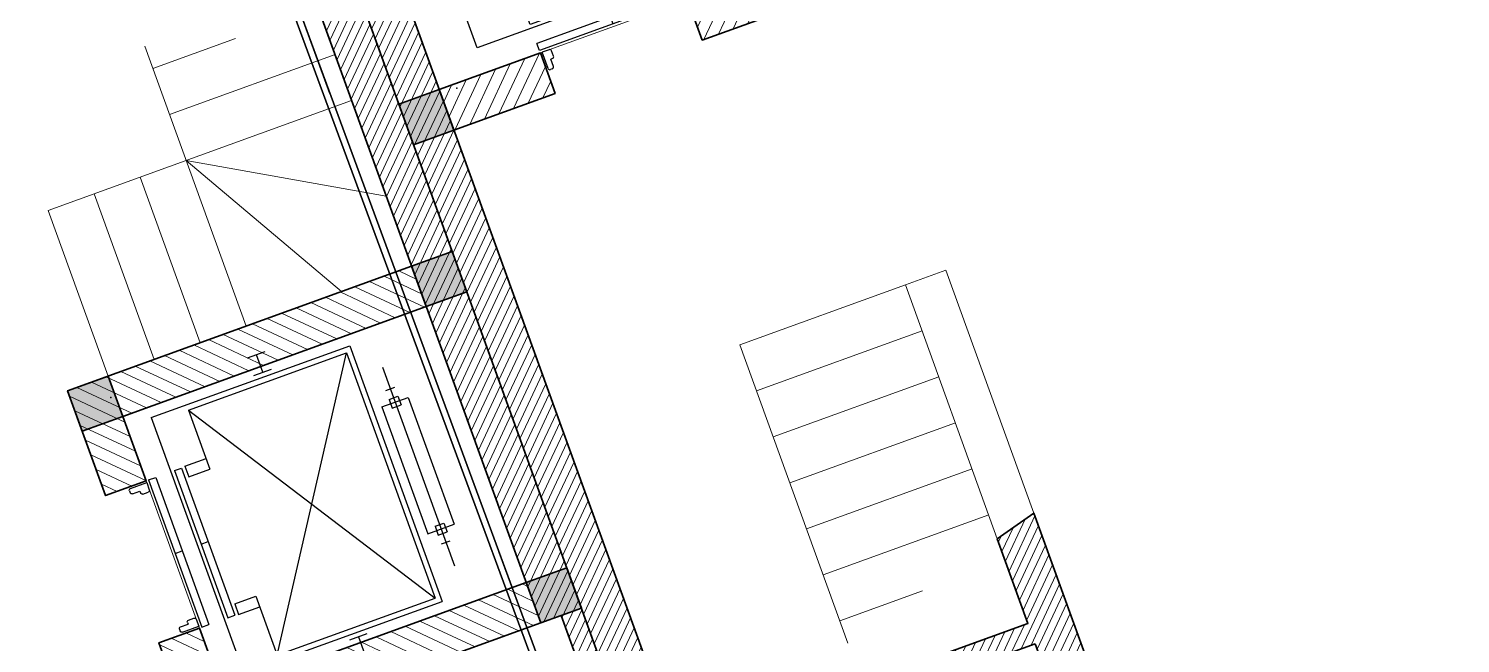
# Model space of a CAD drawing. Header units: millimetres. Extents: x 567980 to 569372, y 2065777 to 2066674.
# Drawn here: x 568652.58 to 568659.9, y 2066437.36 to 2066440.5 of the extents above; entities that cross this region are included whole.
import ezdxf

# ---------------------------------------------------------------- set-up
doc = ezdxf.new("R2010")
doc.units = ezdxf.units.MM
doc.linetypes.add('CENTER', pattern=[3, 1.5, -0.5, 0.5, -0.5])
doc.linetypes.add('HIDDEN2', pattern=[0.1875, 0.125, -0.0625])
for name, color, linetype, lineweight in [('A-COT VACH', 2, 'Continuous', 35), ('A-CUA', 25, 'Continuous', 5), ('A-HATCH', 251, 'Continuous', 5), ('A-NET THAY', 125, 'Continuous', 18), ('A-TUONG', 255, 'Continuous', 35), ('boDnv', 54, 'Continuous', 25), ('E-NoiThat', 32, 'Continuous', 9)]:
    doc.layers.add(name, color=color, linetype=linetype, lineweight=lineweight)
for name, color, linetype in [('A-NOITHAT', 252, 'Continuous'), ('ChiaLo', 128, 'CENTER'), ('LoLK', 6, 'Continuous')]:
    doc.layers.add(name, color=color, linetype=linetype)
pattern_1 = [(45, (-145477.4602014114, 881909.9999995918), (-39.7747564417433, 39.7747564417433), [])]
pattern_2 = [(45, (0, 0), (-39.7747564417433, 39.7747564417433), [])]

# ---------------------------------------------------------------- blocks, each defined once
blk = doc.blocks.new('NEN')
at = {"layer": 'ChiaLo', "ltscale": 5}
blk.add_lwpolyline([(-47.6875057478901, 80.20612818794325), (-40.76706159696914, 61.43439986929297)], dxfattribs=at)
at = {"layer": 'LoLK'}
blk.add_lwpolyline([(-35.8573808852816, 79.91748178028502), (-42.17040805274155, 82.61094910325482), (-47.68750574812293, 80.20612818771042), (-40.76706159696914, 61.43439986929297), (-30.42266914644279, 65.17580768698826)], close=True, dxfattribs=at)
blk.add_lwpolyline([(-47.68750574812293, 80.20612818747759), (-55.14973744936287, 76.95345225930214, -0.0007008749232134632), (-55.95205633784644, 76.6050708887633), (-49.23065542033873, 58.37324801855721), (-40.76706159696914, 61.43439986906014)], format="xyb", close=True, dxfattribs=at)
blk = doc.blocks.new('NEN IO1')
at = {"layer": 'LoLK'}
blk.add_lwpolyline([(-79.27840872644447, 39.46203948394395), (-83.95849202782847, 34.44149185181595), (-83.57352670072578, 28.43538393452764), (-63.56714882003143, 28.55857243086211), (-63.5671488197986, 39.55878095747903)], close=True, dxfattribs=at)
blk.add_lwpolyline([(-83.57352670049295, 28.4353839342948), (-83.05283618113026, 20.3117342593614, -0.0007008749232134632), (-82.9981107225176, 19.43875642330386), (-63.56714882026426, 19.55840181792155), (-63.5671488197986, 28.55857243086211)], format="xyb", close=True, dxfattribs=at)
blk = doc.blocks.new('AP11B2')
at = {"layer": 'A-NOITHAT'}
for p, q in [((359.9999999990687, 1491.603832304019), (-360.0000000009313, 1491.603832304019)), ((-360.0000000009313, 1341.603832304019), (-360.0000000009313, 1491.603832304019)), ((359.9999999990687, 1341.603832304019), (359.9999999990687, 1491.603832304019)), ((557.9627270745113, 1416.603832304019), (-568.2546845125034, 1416.603832304019)), ((-435.0000000009313, 1391.603832304027), (-435.0000000009313, 1441.603832304019)), ((-385.0000000009313, 1391.603832304027), (-385.0000000009313, 1441.603832304019)), ((-335.0000000009313, 1441.603832304019), (-385.0000000009313, 1441.603832304019)), ((-335.0000000009313, 1391.603832304027), (-385.0000000009313, 1391.603832304027)), ((-335.0000000009313, 1391.603832304027), (-335.0000000009313, 1441.603832304019)), ((384.9999999990687, 1441.603832304019), (334.9999999990687, 1441.603832304019)), ((334.9999999990687, 1391.603832304027), (334.9999999990687, 1441.603832304019)), ((384.9999999990687, 1391.603832304027), (334.9999999990687, 1391.603832304027)), ((384.9999999990687, 1391.603832304027), (384.9999999990687, 1441.603832304019)), ((434.9999999990687, 1391.603832304027), (434.9999999990687, 1441.603832304019)), ((359.9999999990687, 1341.603832304019), (-360.0000000009313, 1341.603832304019)), ((-725.0000000009313, 166.1255714344661), (-725.0000000009313, 1291.603832304019)), ((724.9999999990687, 1291.603832304019), (-725.0000000009313, 1291.603832304019)), ((-695.0000000009313, 366.1255714344516), (-695.0000000009313, 1261.603832304019)), ((694.9999999990687, 1261.603832304019), (-695.0000000009313, 1261.603832304019)), ((694.9999999990687, 366.1255714344516), (-695.0000000009313, 1261.603832304019)), ((-695.0000000009313, 366.1255714344516), (694.9999999990687, 1261.603832304019)), ((694.9999999990687, 366.1255714344516), (694.9999999990687, 1261.603832304019)), ((724.9999999990687, 166.1255714344588), (724.9999999990687, 1291.603832304019)), ((-850.0000000009313, 757.1255714344661), (-850.0000000009313, 857.1255714344661)), ((-750.0000000009313, 757.1255714344661), (-750.0000000009313, 857.1255714344661)), ((749.9999999990687, 757.1255714344661), (749.9999999990687, 857.1255714344661)), ((849.9999999990687, 757.1255714344661), (849.9999999990687, 857.1255714344661)), ((-750.0000000009313, 807.1255714344588), (-850.0000000009313, 807.1255714344588)), ((749.9999999990687, 807.1255714344588), (849.9999999990687, 807.1255714344516)), ((-360.0000000009313, 366.1255714344516), (-695.0000000009313, 366.1255714344516)), ((-420.0000000009313, 246.1255714344588), (-420.0000000009313, 366.1255714344516)), ((-360.0000000009313, 246.1255714344588), (-360.0000000009313, 366.1255714344516)), ((694.9999999990687, 366.1255714344516), (359.9999999990687, 366.1255714344516)), ((359.9999999990687, 246.1255714344516), (359.9999999990687, 366.1255714344516)), ((419.9999999990687, 246.1255714344516), (419.9999999990687, 366.1255714344516)), ((-360.0000000009313, 246.1255714344588), (-420.0000000009313, 246.1255714344588)), ((419.9999999990687, 246.1255714344516), (359.9999999990687, 246.1255714344516)), ((724.9999999990687, 166.1255714344588), (-725.0000000009313, 166.1255714344661)), ((417.3913043467328, 226.1255714344588), (-417.3913043485954, 226.1255714344661)), ((-417.3913043485954, 186.1255714344588), (-417.3913043485954, 226.1255714344661)), ((417.3913043467328, 186.1255714344516), (-417.3913043485954, 186.1255714344588)), ((-9.313225746154785e-10, 186.1255714344516), (-9.313225746154785e-10, 226.1255714344661)), ((417.3913043467328, 186.1255714344516), (417.3913043467328, 226.1255714344588)), ((417.3913043467328, 79.48334088382398), (-417.3913043485954, 79.48334088382398)), ((-417.3913043485954, 39.48334088382398), (-417.3913043485954, 79.48334088382398)), ((-9.313225746154785e-10, 39.48334088382398), (-9.313225746154785e-10, 79.48334088382398)), ((417.3913043467328, 39.48334088382398), (417.3913043467328, 79.48334088382398)), ((417.3913043467328, 39.48334088382398), (-417.3913043485954, 39.48334088382398)), ((-407.3913043476641, -66.86999999999534), (-407.3913043476641, 25)), ((-367.3913043485954, 25), (-407.3913043476641, 25)), ((-357.3913043485954, -15), (-357.3913043485954, 15)), ((357.3913043467328, -15), (357.3913043467328, 15)), ((407.3913043458015, 25), (367.3913043467328, 25)), ((407.3913043458015, -66.86999999999534), (407.3913043458015, 25)), ((-377.3913043476641, -66.86999999999534), (-377.3913043476641, -24.99999999999272)), ((-367.3913043485954, -24.99999999999272), (-377.3913043476641, -24.99999999999272)), ((377.3913043458015, -24.99999999999272), (367.3913043467328, -24.99999999999272)), ((377.3913043458015, -66.86999999999534), (377.3913043458015, -24.99999999999272)), ((-387.3913043485954, -76.86999999999534), (-397.3913043485954, -76.86999999999534)), ((397.3913043467328, -76.86999999999534), (387.3913043467328, -76.86999999999534))]:
    blk.add_line(p, q, dxfattribs=at)
for centre, start, end in [((-367.3913043485954, 15), 0, 90), ((367.3913043467328, 15), 90, 180), ((-397.3913043485954, -66.86999999999534), 180, 270), ((-387.3913043485954, -66.86999999999534), 270, 0), ((-367.3913043485954, -15), 270, 0), ((367.3913043467328, -15), 180, 270), ((387.3913043467328, -66.86999999999534), 180, 270), ((397.3913043467328, -66.86999999999534), 270, 0)]:
    blk.add_arc(centre, 10, start, end, dxfattribs=at)
for p in [(-900.0000000009313, 0), (899.9999999990687, 0)]:
    blk.add_point(p, dxfattribs=at)
blk = doc.blocks.new('thang may')
at = {"layer": 'A-HATCH'}
h = blk.add_hatch(dxfattribs=at)
h.set_pattern_fill('ANSI31', color=256, scale=450)
h.set_pattern_definition(pattern_1)
h.paths.add_polyline_path([(0, 0), (-2119.999999761581, 0), (-2119.999999761581, 1940), (-1349.999999849126, 1940), (-1349.999999849126, 1720), (-1899.999999761581, 1720), (-1899.999999761581, 220), (7.450580596923828e-09, 220)])
h = blk.add_hatch(dxfattribs=at)
h.set_pattern_fill('ANSI31', color=256, scale=450)
h.set_pattern_definition(pattern_1)
edge = h.paths.add_edge_path()
edge.add_line((-3.588094841688871e-06, 1720), (-3.588094841688871e-06, 1940))
edge.add_line((-3.588094841688871e-06, 1940), (-549.9999998491257, 1940))
edge.add_line((-549.9999998491257, 1940), (-549.9999998491257, 1720))
edge.add_line((-549.9999998491257, 1720), (6.239861249923706e-08, 1720))
at = {"layer": 'A-NET THAY'}
blk.add_line((-1349.999999849126, 1720), (-549.9999998491257, 1720), dxfattribs=at)
at = {"layer": 'A-TUONG'}
blk.add_lwpolyline([(0, 0), (-2119.999999761581, 0), (-2119.999999761581, 1940), (-1349.999999849126, 1940), (-1349.999999849126, 1720), (-1899.999999761581, 1720), (-1899.999999761581, 220), (7.450580596923828e-09, 220)], close=True, dxfattribs=at)
blk.add_lwpolyline([(-3.588094841688871e-06, 1720), (-3.588094841688871e-06, 1940), (-549.9999998491257, 1940), (-549.9999998491257, 1720), (6.239861249923706e-08, 1720)], dxfattribs=at)
at = {"layer": 'E-NoiThat', "xscale": 0.9583333333333351, "yscale": 0.9583333333333351, "zscale": 0.9583333333333351, "rotation": 180}
blk.add_blockref('AP11B2', (-949.9999998491257, 1743.958333333372), dxfattribs=at)
blk = doc.blocks.new('cum tm 2')
at = {"layer": 'A-HATCH'}
h = blk.add_hatch(dxfattribs=at)
h.set_pattern_fill('ANSI31', color=256, scale=450)
h.set_pattern_definition(pattern_2)
h.paths.add_polyline_path([(0, 0), (-1.30385160446167e-08, -220), (-1650.000000209548, -219.9999999112915), (-1650.000000209548, -569.9999999154825), (-1870.000000210479, -569.9999999153661), (-1870.000000209548, 1.01746991276741e-07)])
h = blk.add_hatch(dxfattribs=at)
h.set_pattern_fill('ANSI31', color=256, scale=450)
h.set_pattern_definition(pattern_2)
edge = h.paths.add_edge_path()
edge.add_line((-1.080334186553955e-07, -1939.99999991979), (-1870.00000021141, -1939.99999991979))
edge.add_line((-1870.00000021141, -1939.99999991979), (-1870.000000210479, -1369.999999915366))
edge.add_line((-1870.000000210479, -1369.999999915366), (-1650.00000021141, -1369.999999915482))
edge.add_line((-1650.00000021141, -1369.999999915482), (-1650.00000021141, -1719.99999991979))
edge.add_line((-1650.00000021141, -1719.99999991979), (-3.57162207365036e-06, -1719.99999991979))
edge.add_line((-3.57162207365036e-06, -1719.99999991979), (-3.57162207365036e-06, -1939.99999991979))
at = {"layer": 'A-NET THAY'}
blk.add_line((-1650.00000021141, -1369.999999915482), (-1650.000000209548, -569.9999999154825), dxfattribs=at)
at = {"layer": 'A-TUONG'}
for points in [[(0, 0), (-1.30385160446167e-08, -220), (-1650.000000209548, -219.9999999112915), (-1650.000000209548, -569.9999999154825), (-1870.000000210479, -569.9999999153661), (-1870.000000209548, 1.01746991276741e-07), (0, 0)], [(-1.080334186553955e-07, -1939.99999991979), (-1870.00000021141, -1939.99999991979), (-1870.000000210479, -1369.999999915366), (-1650.00000021141, -1369.999999915482), (-1650.00000021141, -1719.99999991979), (-3.57162207365036e-06, -1719.99999991979), (-3.57162207365036e-06, -1939.99999991979)]]:
    blk.add_lwpolyline(points, dxfattribs=at)
at = {"layer": 'E-NoiThat', "xscale": 0.9583333333333354, "yscale": 0.9583333333333354, "zscale": 0.9583333333333354, "rotation": 270}
blk.add_blockref('AP11B2', (-1673.958333543502, -969.9999999154825), dxfattribs=at)
blk = doc.blocks.new('cot 220')
at = {"layer": 'A-COT VACH'}
h = blk.add_hatch(color=256, dxfattribs=at)
h.dxf.hatch_style = 1
h.paths.add_polyline_path([(110.0000037951395, 109.9999999980937), (-109.9999962048605, 109.9999999980937), (-109.9999962048605, -110.0000000019063), (110.0000037951395, -110.0000000019063)])
blk.add_lwpolyline([(-109.9999962048605, -110.0000000019063), (110.0000037951395, -110.0000000019063), (110.0000037951395, 109.9999999980937), (-109.9999962048605, 109.9999999980937)], close=True, dxfattribs=at)
blk = doc.blocks.new('*U400')
at = {"layer": 'A-CUA', "color": 32}
for points in [[(60, -40.0000000000291), (45.00000000005821, -40), (45.00000000005821, -18.40746915910089), (0, -18.40746915910089), (0, -40), (0, -40), (0, -81.59253080412093), (0, -81.59253080412093), (0, -103.1850616265759), (45.00000000005821, -103.1850616265759), (45.00000000005821, -81.59253080412093), (60, -81.59253080412093)], [(30, -81.59253080415003), (59.99999999994179, -81.59253080415003), (60, -40.0000000000291), (29.99999999994179, -40.0000000000291)], [(639.9999976540549, -40.0000000000291), (654.9999976539967, -40), (654.9999976539967, -18.40746915910089), (699.9999976540549, -18.40746915910089), (699.9999976540549, -40), (699.9999976540549, -40), (699.9999976540549, -81.59253080412093), (699.9999976540549, -81.59253080412093), (699.9999976540549, -103.1850616265759), (654.9999976539967, -103.1850616265759), (654.9999976539967, -81.59253080412093), (639.9999976540549, -81.59253080412093)], [(669.9999976540549, -81.59253080415003), (639.9999976541131, -81.59253080415003), (639.9999976540549, -40.0000000000291), (669.9999976541131, -40.0000000000291)]]:
    blk.add_lwpolyline(points, close=True, dxfattribs=at)
at = {"layer": 'A-CUA', "color": 37, "lineweight": -2}
for points in [[(45.00000000005821, -18.40746915910089), (654.9999976539967, -18.40746915910089), (654.9999976539967, -40), (45.00000000005821, -40)], [(45.00000000005821, -81.59253080412093), (654.9999976539967, -81.59253080412093), (654.9999976539967, -103.1850616265759), (45.00000000005821, -103.1850616265759)]]:
    blk.add_lwpolyline(points, close=True, dxfattribs=at)
blk = doc.blocks.new('*U375')
for p, q in [((90.00000000000283, -99.99999999999753), (50.00000000000306, -99.99999999999864)), ((70.00000000000283, -99.99999999999804), (70.000000000026, -916.6666666666671)), ((2043.33333333334, -99.99999999994078), (2083.33333333334, -99.99999999993975)), ((2063.33333333334, -99.99999999994023), (2063.333333333363, -916.6666666666092)), ((90.000000000026, -916.6666666666661), (50.000000000026, -916.6666666666672)), ((2043.333333333364, -916.6666666666094), (2083.333333333363, -916.6666666666085))]:
    blk.add_line(p, q)
for points in [[(-3.275903171773614e-12, 113.0367899566194), (59.99999999999695, 113.0367899566211), (59.99999999999901, 40.00000000000166), (49.99999999999901, 40.00000000000139), (50, 1.412869821137974e-12), (0, 0)], [(2133.333333333334, 113.0367899566811), (2073.333333333334, 113.0367899566795), (2073.333333333336, 40.00000000005991), (2083.333333333336, 40.00000000006018), (2083.333333333338, 6.018300336200262e-11), (2133.333333333338, 6.156745147371019e-11)], [(50, 1.412869821137974e-12), (90, 2.52042831050403e-12), (90.00000000002882, -1016.666666666667), (50.00000000002905, -1016.666666666668)], [(2083.333333333338, 6.018300336200262e-11), (2043.333333333338, 5.910386658206697e-11), (2043.333333333367, -1016.666666666609), (2083.333333333366, -1016.666666666608)]]:
    blk.add_lwpolyline(points, close=True)
at = {"linetype": 'HIDDEN2'}
for centre, radius, start, end in [((49.99999999973099, 4.31796786878278e-10), 1016.666666667347, 270.0000392677531, 1.752157829518597e-12), ((2083.33333333498, 1.833205028855784e-09), 1016.666666668683, 180.0000000000015, 269.9999607322504)]:
    blk.add_arc(centre, radius, start, end, dxfattribs=at)
blk = doc.blocks.new('phào cửa')
at = {"layer": 'A-HATCH'}
h = blk.add_hatch(dxfattribs=at)
h.set_pattern_fill('ANSI31', color=256, scale=250)
h.set_pattern_definition([(45, (-237697.4602021521, 7620.008552273051), (-22.09708691207961, 22.09708691207961), [])])
h.paths.add_polyline_path([(3.222521627321839e-08, 0), (3.222521627321839e-08, 110), (-49.99999996777478, 110), (-49.99999996778206, 5.820766091346741e-11)])
at = {"layer": 'A-TUONG'}
blk.add_lwpolyline([(3.222521627321839e-08, 0), (3.222521627321839e-08, 110), (-49.99999996777478, 110), (-49.99999996778206, 5.820766091346741e-11)], close=True, dxfattribs=at)
blk = doc.blocks.new('CỦA DI SAU')
at = {"layer": 'A-NET THAY'}
blk.add_line((2199.977334673575, -0.08871254039650012), (3799.977334673575, -0.08871254039650012), dxfattribs=at)
for points in [[(2199.977334673575, -0.08871254039650012), (1499.977337019518, -0.08871251711343575), (1499.977337019518, -220.0887124752039), (2199.977334673575, -220.0887124980213)], [(3799.977334673575, -0.08871254039650012), (4499.977332327631, -0.08882865867053624), (4499.977332327631, -220.088828616761), (3799.977334673575, -220.0887124980213)]]:
    blk.add_lwpolyline(points, close=True, dxfattribs=at)
at = {"layer": 'A-CUA', "xscale": -1}
blk.add_blockref('*U400', (2199.977334673575, -49.29244711709862, 1.05544992030015e-06), dxfattribs=at)
at = {"layer": 'A-CUA', "extrusion": (0, 0, -1), "xscale": -0.7500000000000002, "yscale": 0.7500000000000002, "zscale": -0.7500000000000002}
blk.add_blockref('*U375', (-2199.977334673575, -152.4775087437006), dxfattribs=at)
at = {"layer": 'A-CUA'}
blk.add_blockref('*U400', (3799.977334673575, -49.29244711708907), dxfattribs=at)
at = {"layer": 'A-TUONG', "xscale": -1, "rotation": 90}
blk.add_blockref('phào cửa', (1389.977337019576, -0.08859640870150542, 1.05544992030015e-06), dxfattribs=at)
at = {"layer": 'A-TUONG', "rotation": 270}
blk.add_blockref('phào cửa', (4609.977332327573, -0.08859640870150542, 1.05544992030015e-06), dxfattribs=at)
blk = doc.blocks.new('cum dh a3.3.1.6.7')
at = {"layer": 'A-HATCH'}
h = blk.add_hatch(dxfattribs=at)
h.set_pattern_fill('ANSI31', color=256, scale=0.3, angle=-1.272221872585407e-14)
h.set_pattern_definition([(45, (-145.6989117923658, 350.0000001161825), (-0.02651650429449553, 0.02651650429449554), [])])
h.paths.add_polyline_path([(-6.501451594987884, -0.2199998833239079), (-7.781451599672437, -0.2199998833239079), (-7.781451599905267, -3.119999762857333), (-8.001451599877328, -3.119999762857333), (-8.001451599411666, 1.166481524705887e-07), (-6.501451594987884, 1.161824911832809e-07)])
h.paths.add_polyline_path([(-2.12145159044303, -1.619999883696437), (-2.12145159044303, -0.2199998835567385), (-1.671451590489596, -0.2199998835567385), (-1.671451590489596, 1.164153218269348e-07), (-3.501451599644497, 2.328306436538696e-10), (-3.501451599644497, -0.2199999997392297), (-2.34145159041509, -0.2199998835567385), (-2.34145159041509, -2.249484081985429), (-2.121451590675861, -2.190535259665921), (-2.12145159044303, -1.729999883566052), (-0.9314515904989094, -1.729999883566052), (-0.9314515904989094, -1.619999883463606)])
h.paths.add_polyline_path([(-0.1114515908993781, -12.73984014475718), (-0.1114515904337168, -7.03999976743944), (-0.2214515907689929, -7.03999976743944), (-0.2214515907689929, -1.729999883798882), (-0.3314515906386077, -1.729999883566052), (-0.3314515904057771, -1.619999883929268), (-0.2214515907689929, -1.619999883463606), (-0.2214515907689929, -0.2199998835567385), (-0.6714515902567655, -0.2199998833239079), (-0.6714515904895961, 1.161824911832809e-07), (-0.001451590796932578, 1.161824911832809e-07), (-0.001451600110158324, -12.95984022482298), (-0.8069553985260427, -13.01192818651907), (-0.8209397434256971, -12.79281266941689)])
h = blk.add_hatch(dxfattribs=at)
h.set_pattern_fill('ANSI31', color=256, scale=0.3, angle=-1.272221872585407e-14)
h.set_pattern_definition([(45, (-120.698911792133, 437.4999999997672), (-0.02651650429449553, 0.02651650429449554), [])])
h.paths.add_polyline_path([(5.274422766407952, -12.41014791512862), (6.778548420639709, -12.30002253316343), (6.778548401081935, -7.829999762587249), (6.998548401053995, -7.82999976282008), (6.998548414558172, -12.52002253360115), (5.288292804500088, -12.62981840665452)])
h.paths.add_polyline_path([(0.797102530952543, -12.91334325983189), (-0.001451704418286681, -12.96397020830773), (-0.001451585907489061, 1.161824911832809e-07), (0.5985484141856432, 1.164153218269348e-07), (0.5985484141856432, -0.2199998837895691), (0.1085484141949564, -0.2199998835567385), (0.1085484139621258, -2.579999767011032), (0.2185484138317406, -2.579999767011032), (0.2185484094079584, -8.539999766740948), (0.1085484095383435, -8.539999766973779), (0.1085484190843999, -12.74381046975031), (0.7834107053931803, -12.69496779493056)])
at = {"layer": 'A-NET THAY'}
for p, q in [((-1.221451590536162, -1.949380986159667, 1.055449920427868e-09), (-1.221451590536162, -3.569999883649871, 1.055449920441421e-09)), ((-1.671475701034069, -2.069999883649871, 1.055449920454973e-09), (-1.221451590536162, -2.069999883649871, 1.055449920360106e-09)), ((-2.121451590675861, -2.31999988341704, 1.055449920414316e-09), (-1.221451590768993, -2.319999883649871, 1.055449920454973e-09)), ((-2.121451590675861, -2.569999883649871, 1.055449920387211e-09), (-1.221451590768993, -2.569999883649871, 1.055449920319448e-09)), ((-2.12145159044303, -2.81999988341704, 1.055449920468526e-09), (-1.221451590768993, -2.819999883649871, 1.055449920400763e-09)), ((-2.121451590675861, -3.069999883649871, 1.055449920346553e-09), (-1.221451590536162, -3.069999883649871, 1.055449920373658e-09)), ((-2.121451590675861, -3.319999883649871, 1.055449920319448e-09), (-1.221451590536162, -3.319999883649871, 1.055449920360106e-09)), ((-2.12145159044303, -3.569999883649871, 1.055449920400763e-09), (-1.221451590536162, -3.569999883649871, 1.055449920441421e-09)), ((1.118548413971439, -5.41999976686202, 1.055449920414316e-09), (0.5989331717137247, -4.519999766955152, 1.055449920427868e-09)), ((1.118548413738608, -4.519999766955152, 1.055449920427868e-09), (1.118548413971439, -6.04060797393322, 1.055449920509184e-09)), ((1.36854841420427, -4.519999766955152, 1.055449920387211e-09), (1.36854841420427, -5.419999767327681, 1.055449920482079e-09)), ((1.618548413971439, -4.519999766955152, 1.055449920454973e-09), (1.618548413738608, -5.41999976686202, 1.055449920454973e-09)), ((1.86854841420427, -4.519999767187983, 1.055449920522736e-09), (1.868548413971439, -5.419999767094851, 1.055449920414316e-09)), ((1.118548413971439, -5.41999976686202, 1.055449920414316e-09), (0.2185484138317406, -4.900384525069967, 1.055449920400763e-09)), ((1.868548413971439, -5.419999767094851, 1.055449920414316e-09), (0.2185484140645713, -5.41999976686202, 1.055449920482079e-09)), ((1.118548413738608, -5.669999767327681, 1.055449920400763e-09), (0.2185484140645713, -5.669999767327681, 1.055449920454973e-09)), ((1.118548413971439, -5.919999767327681, 1.055449920482079e-09), (0.6684983295854181, -5.91999976686202, 1.055449920278791e-09))]:
    blk.add_line(p, q, dxfattribs=at)
at = {"layer": 'A-NET THAY', "elevation": 1.055449920509184e-09}
blk.add_lwpolyline([(-2.121451590675861, -2.190535259665921), (-2.12145159044303, -3.569999883649871), (-2.34145159041509, -3.569999883649871), (-2.34145159041509, -2.249484081985429)], dxfattribs=at)
at = {"layer": 'A-TUONG'}
for points, elevation in [([(-2.12145159044303, -1.619999883696437), (-2.12145159044303, -0.2199998835567385), (-1.671451590489596, -0.2199998835567385), (-1.671451590489596, 1.164153218269348e-07), (-3.501451599644497, 2.328306436538696e-10), (-3.501451599644497, -0.2199999997392297), (-2.34145159041509, -0.2199998835567385), (-2.34145159041509, -2.249484081985429), (-2.121451590675861, -2.190535259665921), (-2.12145159044303, -1.729999883566052), (-0.9314515904989094, -1.729999883566052), (-0.9314515904989094, -1.619999883463606)], 1.055449920373658e-09), ([(0.797102530952543, -12.91334325983189), (-0.001451704418286681, -12.96397020830773), (-0.001451585907489061, 1.161824911832809e-07), (0.5985484141856432, 1.164153218269348e-07), (0.5985484141856432, -0.2199998837895691), (0.1085484141949564, -0.2199998835567385), (0.1085484139621258, -2.579999767011032), (0.2185484138317406, -2.579999767011032), (0.2185484094079584, -8.539999766740948), (0.1085484095383435, -8.539999766973779), (0.1085484190843999, -12.74381046975031), (0.7834107053931803, -12.69496779493056)], 1.055449920387211e-09)]:
    blk.add_lwpolyline(points, close=True, dxfattribs=dict(at, elevation=elevation))
at = {"layer": 'A-TUONG', "elevation": 1.055449920360106e-09}
blk.add_lwpolyline([(-0.1114515908993781, -12.73984014475718), (-0.1114515904337168, -7.03999976743944), (-0.2214515907689929, -7.03999976743944), (-0.2214515907689929, -1.729999883798882), (-0.3314515906386077, -1.729999883566052), (-0.3314515904057771, -1.619999883929268), (-0.2214515907689929, -1.619999883463606), (-0.2214515907689929, -0.2199998835567385), (-0.6714515902567655, -0.2199998833239079), (-0.6714515904895961, 1.161824911832809e-07), (-0.001451590796932578, 1.161824911832809e-07), (-0.001451600110158324, -12.95984022482298), (-0.8069553985260427, -13.01192818651907), (-0.8209397434256971, -12.79281266941689), (-0.1114515908993781, -12.73984014475718), (-0.1114515908993781, -12.73984014475718)], dxfattribs=at)
at = {"layer": 'A-COT VACH', "xscale": 0.001, "yscale": 0.001, "zscale": 0.001, "rotation": 359.9999999999999}
for p in [(0.1085484102368355, -2.689999767346308, 1.055449920305896e-09), (0.1085484058130533, -4.409999767784029, 1.055449920427868e-09), (1.978548410115764, -4.409999767085537, 1.055449920346553e-09), (-0.111451585078612, -5.209999651880935)]:
    blk.add_blockref('cot 220', p, dxfattribs=at)
at = {"layer": 'A-TUONG', "yscale": 0.001, "zscale": 0.001, "rotation": 359.9999999999999}
for name, p, xscale in [('CỦA DI SAU', (-8.001428932184353, 8.882884867489338e-05, 1.055449920400763e-09), 0.001), ('cum tm 2', (0.2185484138317406, -2.579999767011032, 1.055449920400763e-09), -0.001), ('thang may', (-0.2214515907689929, -7.03999976743944, 1.055449920495631e-09), 0.001)]:
    blk.add_blockref(name, p, dxfattribs=dict(at, xscale=xscale))
blk = doc.blocks.new('MBT1 IO1')
at = {"layer": 'LoLK', "rotation": 270}
blk.add_blockref('cum dh a3.3.1.6.7', (-65.56707276438829, 28.85558262770064, 1.05544992030015e-09), dxfattribs=at)
at = {"layer": 'LoLK'}
blk.add_blockref('NEN IO1', (2.328306436538696e-10, 2.328306436538696e-10), dxfattribs=at)

msp = doc.modelspace()

# ---------------------------------------------------------------- block references
at = {"layer": 'boDnv'}
msp.add_blockref('NEN', (568697.4807461541, 2066371.697269554), dxfattribs=at)

# ---------------------------------------------------------------- next in the draw order: block references
at = {"layer": 'LoLK', "rotation": 289.9098738716477}
msp.add_blockref('MBT1 IO1', (568651.4782879222, 2066363.640913801), dxfattribs=at)

doc.saveas('drawing.dxf')
